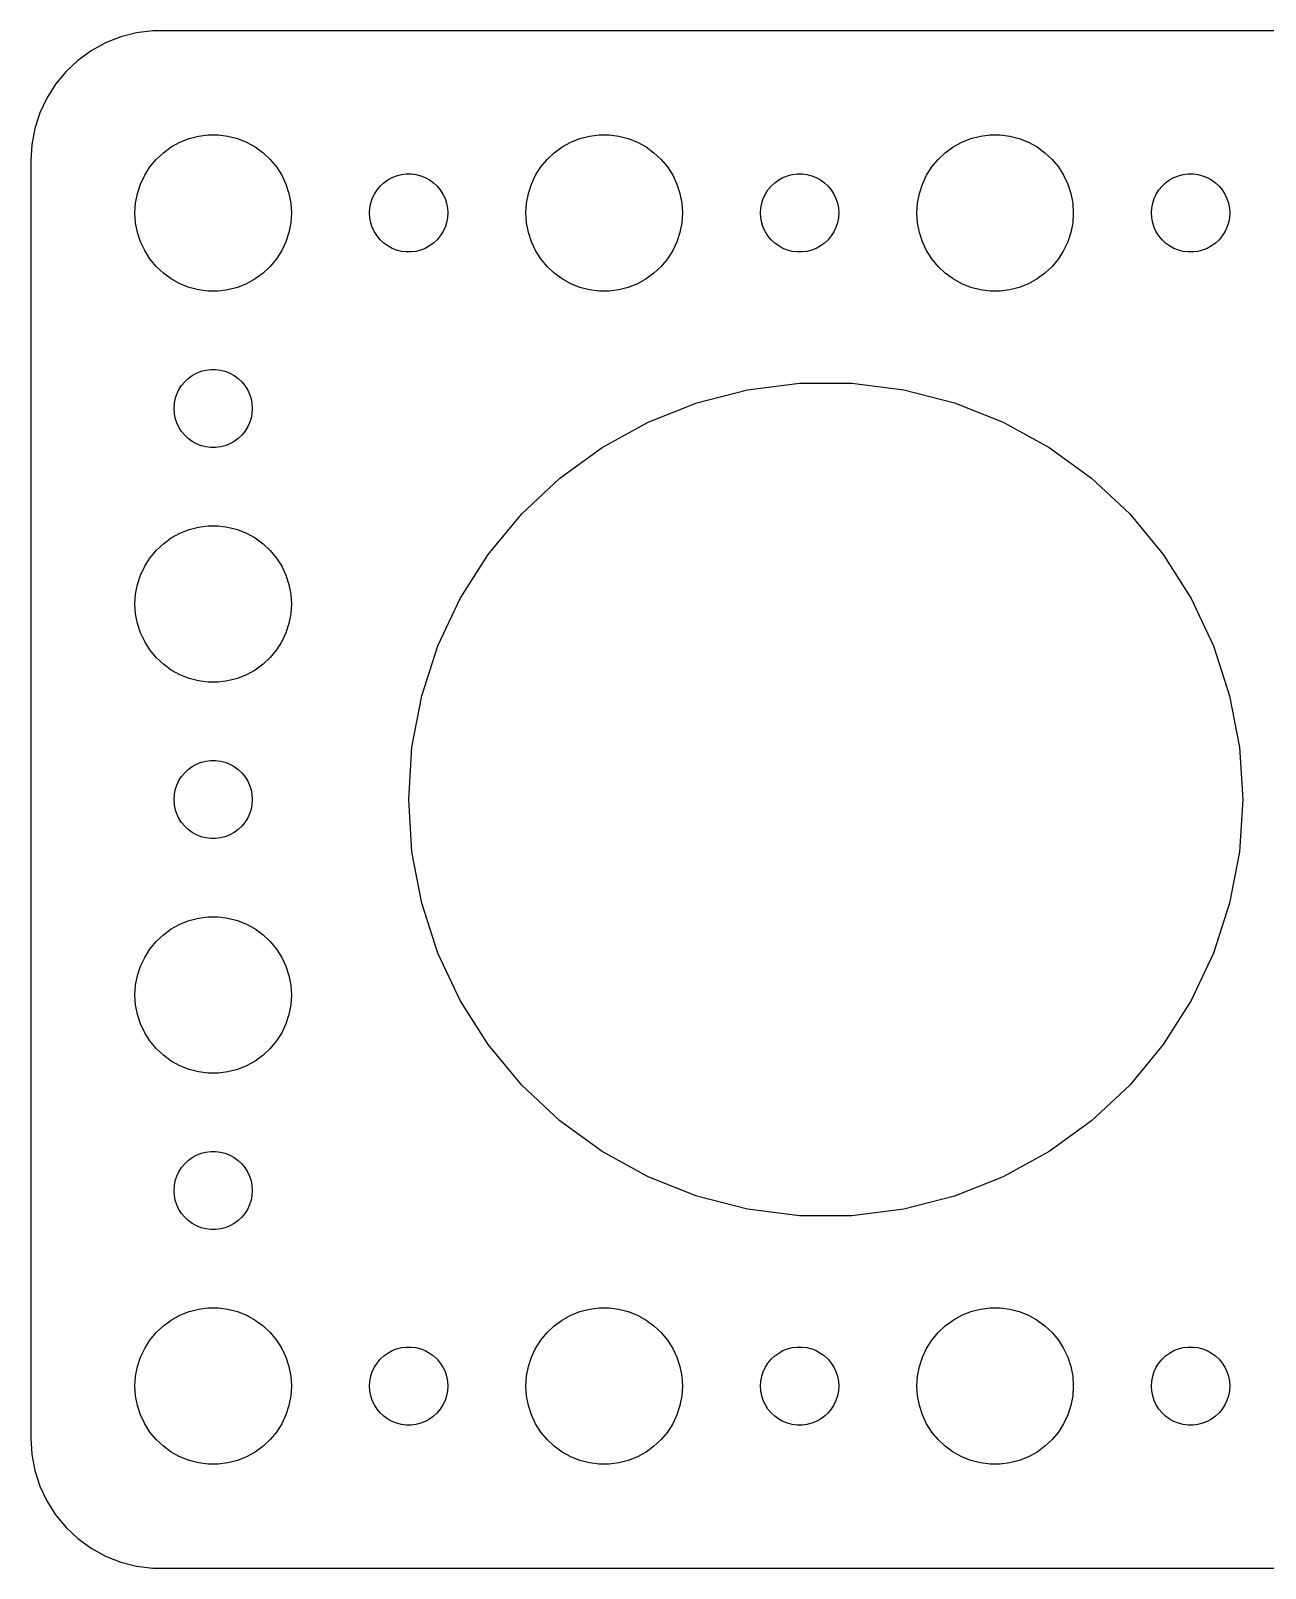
# Model space of a CAD drawing. Header units: metres. Extents: x -104 to 104, y -29 to 29.
# Drawn here: x -104.5 to -57.1, y -29.5 to 29.5 of the extents above; entities that cross this region are included whole.
import ezdxf

# ---------------------------------------------------------------- set-up
doc = ezdxf.new("R2010")
doc.units = ezdxf.units.M

msp = doc.modelspace()

# ---------------------------------------------------------------- linework, layer by layer
for p, q in [((-99.8139, 29.4901), (-100.437, 29.4114)), ((99.8139, 29.4901), (-99.8139, 29.4901)), ((-101.629, 29.0241), (-102.179, 28.7216)), ((-101.045, 29.2553), (-101.629, 29.0241)), ((-100.437, 29.4114), (-101.045, 29.2553)), ((-102.687, 28.3526), (-103.145, 27.9227)), ((-102.179, 28.7216), (-102.687, 28.3526)), ((-103.145, 27.9227), (-103.545, 27.4389)), ((-103.545, 27.4389), (-103.882, 26.9088)), ((-103.882, 26.9088), (-104.149, 26.3406)), ((-104.149, 26.3406), (-104.343, 25.7434)), ((-104.343, 25.7434), (-104.461, 25.1267)), ((-98.427, 25.3532), (-98.0621, 25.4469)), ((-98.0621, 25.4469), (-97.6884, 25.4941)), ((-97.6884, 25.4941), (-97.3116, 25.4941)), ((-97.3116, 25.4941), (-96.9379, 25.4469)), ((-96.9379, 25.4469), (-96.573, 25.3532)), ((-83.427, 25.3532), (-83.0621, 25.4469)), ((-83.0621, 25.4469), (-82.6884, 25.4941)), ((-82.6884, 25.4941), (-82.3116, 25.4941)), ((-82.3116, 25.4941), (-81.9379, 25.4469)), ((-81.9379, 25.4469), (-81.573, 25.3532)), ((-68.427, 25.3532), (-68.0621, 25.4469)), ((-68.0621, 25.4469), (-67.6884, 25.4941)), ((-67.6884, 25.4941), (-67.3116, 25.4941)), ((-67.3116, 25.4941), (-66.9379, 25.4469)), ((-66.9379, 25.4469), (-66.573, 25.3532)), ((-104.461, 25.1267), (-104.5, 24.5)), ((-99.6869, 24.5536), (-99.4123, 24.8115)), ((-99.4123, 24.8115), (-99.1075, 25.033)), ((-99.1075, 25.033), (-98.7773, 25.2145)), ((-98.7773, 25.2145), (-98.427, 25.3532)), ((-96.573, 25.3532), (-96.2227, 25.2145)), ((-96.2227, 25.2145), (-95.8925, 25.033)), ((-95.8925, 25.033), (-95.5877, 24.8115)), ((-95.5877, 24.8115), (-95.3131, 24.5536)), ((-84.6869, 24.5536), (-84.4123, 24.8115)), ((-84.4123, 24.8115), (-84.1075, 25.033)), ((-84.1075, 25.033), (-83.7773, 25.2145)), ((-83.7773, 25.2145), (-83.427, 25.3532)), ((-81.573, 25.3532), (-81.2227, 25.2145)), ((-81.2227, 25.2145), (-80.8925, 25.033)), ((-80.8925, 25.033), (-80.5877, 24.8115)), ((-80.5877, 24.8115), (-80.3131, 24.5536)), ((-69.6869, 24.5536), (-69.4123, 24.8115)), ((-69.4123, 24.8115), (-69.1075, 25.033)), ((-69.1075, 25.033), (-68.7773, 25.2145)), ((-68.7773, 25.2145), (-68.427, 25.3532)), ((-66.573, 25.3532), (-66.2227, 25.2145)), ((-66.2227, 25.2145), (-65.8925, 25.033)), ((-65.8925, 25.033), (-65.5877, 24.8115)), ((-65.5877, 24.8115), (-65.3131, 24.5536)), ((-104.5, 24.5), (-104.5, -24.5)), ((-100.129, 23.9453), (-99.927, 24.2634)), ((-99.927, 24.2634), (-99.6869, 24.5536)), ((-95.3131, 24.5536), (-95.073, 24.2634)), ((-95.073, 24.2634), (-94.8711, 23.9453)), ((-85.1289, 23.9453), (-84.927, 24.2634)), ((-84.927, 24.2634), (-84.6869, 24.5536)), ((-80.3131, 24.5536), (-80.073, 24.2634)), ((-80.073, 24.2634), (-79.8711, 23.9453)), ((-70.1289, 23.9453), (-69.927, 24.2634)), ((-69.927, 24.2634), (-69.6869, 24.5536)), ((-65.3131, 24.5536), (-65.073, 24.2634)), ((-65.073, 24.2634), (-64.8711, 23.9453)), ((-100.406, 23.2461), (-100.289, 23.6044)), ((-100.289, 23.6044), (-100.129, 23.9453)), ((-94.8711, 23.9453), (-94.7107, 23.6044)), ((-94.7107, 23.6044), (-94.5943, 23.2461)), ((-91.0934, 23.5268), (-90.9561, 23.6558)), ((-90.9561, 23.6558), (-90.8037, 23.7665)), ((-90.8037, 23.7665), (-90.6387, 23.8572)), ((-90.6387, 23.8572), (-90.4635, 23.9266)), ((-90.4635, 23.9266), (-90.2811, 23.9734)), ((-90.2811, 23.9734), (-90.0942, 23.997)), ((-90.0942, 23.997), (-89.9058, 23.997)), ((-89.9058, 23.997), (-89.7189, 23.9734)), ((-89.7189, 23.9734), (-89.5365, 23.9266)), ((-89.5365, 23.9266), (-89.3613, 23.8572)), ((-89.3613, 23.8572), (-89.1963, 23.7665)), ((-89.1963, 23.7665), (-89.0439, 23.6558)), ((-89.0439, 23.6558), (-88.9065, 23.5268)), ((-85.4057, 23.2461), (-85.2893, 23.6044)), ((-85.2893, 23.6044), (-85.1289, 23.9453)), ((-79.8711, 23.9453), (-79.7107, 23.6044)), ((-79.7107, 23.6044), (-79.5943, 23.2461)), ((-76.0934, 23.5268), (-75.9561, 23.6558)), ((-75.9561, 23.6558), (-75.8037, 23.7665)), ((-75.8037, 23.7665), (-75.6387, 23.8572)), ((-75.6387, 23.8572), (-75.4635, 23.9266)), ((-75.4635, 23.9266), (-75.2811, 23.9734)), ((-75.2811, 23.9734), (-75.0942, 23.997)), ((-75.0942, 23.997), (-74.9058, 23.997)), ((-74.9058, 23.997), (-74.7189, 23.9734)), ((-74.7189, 23.9734), (-74.5365, 23.9266)), ((-74.5365, 23.9266), (-74.3613, 23.8572)), ((-74.3613, 23.8572), (-74.1963, 23.7665)), ((-74.1963, 23.7665), (-74.0439, 23.6558)), ((-74.0439, 23.6558), (-73.9065, 23.5268)), ((-70.4057, 23.2461), (-70.2893, 23.6044)), ((-70.2893, 23.6044), (-70.1289, 23.9453)), ((-64.8711, 23.9453), (-64.7107, 23.6044)), ((-64.7107, 23.6044), (-64.5943, 23.2461)), ((-61.0934, 23.5268), (-60.9561, 23.6558)), ((-60.9561, 23.6558), (-60.8037, 23.7665)), ((-60.8037, 23.7665), (-60.6387, 23.8572)), ((-60.6387, 23.8572), (-60.4635, 23.9266)), ((-60.4635, 23.9266), (-60.2811, 23.9734)), ((-60.2811, 23.9734), (-60.0942, 23.997)), ((-60.0942, 23.997), (-59.9058, 23.997)), ((-59.9058, 23.997), (-59.7189, 23.9734)), ((-59.7189, 23.9734), (-59.5365, 23.9266)), ((-59.5365, 23.9266), (-59.3613, 23.8572)), ((-59.3613, 23.8572), (-59.1963, 23.7665)), ((-59.1963, 23.7665), (-59.0439, 23.6558)), ((-59.0439, 23.6558), (-58.9065, 23.5268)), ((-100.476, 22.876), (-100.406, 23.2461)), ((-94.5943, 23.2461), (-94.5237, 22.876)), ((-91.4529, 22.873), (-91.3947, 23.0522)), ((-91.3947, 23.0522), (-91.3145, 23.2226)), ((-91.3145, 23.2226), (-91.2135, 23.3817)), ((-91.2135, 23.3817), (-91.0934, 23.5268)), ((-88.9065, 23.5268), (-88.7865, 23.3817)), ((-88.7865, 23.3817), (-88.6855, 23.2226)), ((-88.6855, 23.2226), (-88.6053, 23.0522)), ((-88.6053, 23.0522), (-88.5471, 22.873)), ((-85.4763, 22.876), (-85.4057, 23.2461)), ((-79.5943, 23.2461), (-79.5237, 22.876)), ((-76.4529, 22.873), (-76.3947, 23.0522)), ((-76.3947, 23.0522), (-76.3145, 23.2226)), ((-76.3145, 23.2226), (-76.2135, 23.3817)), ((-76.2135, 23.3817), (-76.0934, 23.5268)), ((-73.9065, 23.5268), (-73.7865, 23.3817)), ((-73.7865, 23.3817), (-73.6855, 23.2226)), ((-73.6855, 23.2226), (-73.6053, 23.0522)), ((-73.6053, 23.0522), (-73.5471, 22.873)), ((-70.4763, 22.876), (-70.4057, 23.2461)), ((-64.5943, 23.2461), (-64.5237, 22.876)), ((-61.4529, 22.873), (-61.3947, 23.0522)), ((-61.3947, 23.0522), (-61.3145, 23.2226)), ((-61.3145, 23.2226), (-61.2135, 23.3817)), ((-61.2135, 23.3817), (-61.0934, 23.5268)), ((-58.9065, 23.5268), (-58.7865, 23.3817)), ((-58.7865, 23.3817), (-58.6855, 23.2226)), ((-58.6855, 23.2226), (-58.6053, 23.0522)), ((-58.6053, 23.0522), (-58.5471, 22.873)), ((-100.5, 22.5), (-100.476, 22.876)), ((-100.476, 22.124), (-100.5, 22.5)), ((-94.5237, 22.876), (-94.5, 22.5)), ((-94.5, 22.5), (-94.5237, 22.124)), ((-91.5, 22.5), (-91.4882, 22.688)), ((-91.4882, 22.312), (-91.5, 22.5)), ((-91.4882, 22.688), (-91.4529, 22.873)), ((-88.5471, 22.873), (-88.5118, 22.688)), ((-88.5118, 22.688), (-88.5, 22.5)), ((-88.5, 22.5), (-88.5118, 22.312)), ((-85.5, 22.5), (-85.4763, 22.876)), ((-85.4763, 22.124), (-85.5, 22.5)), ((-79.5237, 22.876), (-79.5, 22.5)), ((-79.5, 22.5), (-79.5237, 22.124)), ((-76.5, 22.5), (-76.4882, 22.688)), ((-76.4882, 22.312), (-76.5, 22.5)), ((-76.4882, 22.688), (-76.4529, 22.873)), ((-73.5471, 22.873), (-73.5118, 22.688)), ((-73.5118, 22.688), (-73.5, 22.5)), ((-73.5, 22.5), (-73.5118, 22.312)), ((-70.5, 22.5), (-70.4763, 22.876)), ((-70.4763, 22.124), (-70.5, 22.5)), ((-64.5237, 22.876), (-64.5, 22.5)), ((-64.5, 22.5), (-64.5237, 22.124)), ((-61.5, 22.5), (-61.4882, 22.688)), ((-61.4882, 22.312), (-61.5, 22.5)), ((-61.4882, 22.688), (-61.4529, 22.873)), ((-58.5471, 22.873), (-58.5118, 22.688)), ((-58.5118, 22.688), (-58.5, 22.5)), ((-58.5, 22.5), (-58.5118, 22.312)), ((-100.406, 21.7539), (-100.476, 22.124)), ((-94.5237, 22.124), (-94.5943, 21.7539)), ((-91.4529, 22.127), (-91.4882, 22.312)), ((-91.3947, 21.9478), (-91.4529, 22.127)), ((-91.3145, 21.7774), (-91.3947, 21.9478)), ((-88.6053, 21.9478), (-88.6855, 21.7774)), ((-88.5471, 22.127), (-88.6053, 21.9478)), ((-88.5118, 22.312), (-88.5471, 22.127)), ((-85.4057, 21.7539), (-85.4763, 22.124)), ((-79.5237, 22.124), (-79.5943, 21.7539)), ((-76.4529, 22.127), (-76.4882, 22.312)), ((-76.3947, 21.9478), (-76.4529, 22.127)), ((-76.3145, 21.7774), (-76.3947, 21.9478)), ((-73.6053, 21.9478), (-73.6855, 21.7774)), ((-73.5471, 22.127), (-73.6053, 21.9478)), ((-73.5118, 22.312), (-73.5471, 22.127)), ((-70.4057, 21.7539), (-70.4763, 22.124)), ((-64.5237, 22.124), (-64.5943, 21.7539)), ((-61.4529, 22.127), (-61.4882, 22.312)), ((-61.3947, 21.9478), (-61.4529, 22.127)), ((-61.3145, 21.7774), (-61.3947, 21.9478)), ((-58.6053, 21.9478), (-58.6855, 21.7774)), ((-58.5471, 22.127), (-58.6053, 21.9478)), ((-58.5118, 22.312), (-58.5471, 22.127)), ((-100.289, 21.3956), (-100.406, 21.7539)), ((-100.129, 21.0547), (-100.289, 21.3956)), ((-94.7107, 21.3956), (-94.8711, 21.0547)), ((-94.5943, 21.7539), (-94.7107, 21.3956)), ((-91.2135, 21.6183), (-91.3145, 21.7774)), ((-91.0934, 21.4732), (-91.2135, 21.6183)), ((-90.9561, 21.3442), (-91.0934, 21.4732)), ((-90.8037, 21.2335), (-90.9561, 21.3442)), ((-90.6387, 21.1427), (-90.8037, 21.2335)), ((-89.1963, 21.2335), (-89.3613, 21.1427)), ((-89.0439, 21.3442), (-89.1963, 21.2335)), ((-88.9065, 21.4732), (-89.0439, 21.3442)), ((-88.7865, 21.6183), (-88.9065, 21.4732)), ((-88.6855, 21.7774), (-88.7865, 21.6183)), ((-85.2893, 21.3956), (-85.4057, 21.7539)), ((-85.1289, 21.0547), (-85.2893, 21.3956)), ((-79.7107, 21.3956), (-79.8711, 21.0547)), ((-79.5943, 21.7539), (-79.7107, 21.3956)), ((-76.2135, 21.6183), (-76.3145, 21.7774)), ((-76.0934, 21.4732), (-76.2135, 21.6183)), ((-75.9561, 21.3442), (-76.0934, 21.4732)), ((-75.8037, 21.2335), (-75.9561, 21.3442)), ((-75.6387, 21.1427), (-75.8037, 21.2335)), ((-74.1963, 21.2335), (-74.3613, 21.1427)), ((-74.0439, 21.3442), (-74.1963, 21.2335)), ((-73.9065, 21.4732), (-74.0439, 21.3442)), ((-73.7865, 21.6183), (-73.9065, 21.4732)), ((-73.6855, 21.7774), (-73.7865, 21.6183)), ((-70.2893, 21.3956), (-70.4057, 21.7539)), ((-70.1289, 21.0547), (-70.2893, 21.3956)), ((-64.7107, 21.3956), (-64.8711, 21.0547)), ((-64.5943, 21.7539), (-64.7107, 21.3956)), ((-61.2135, 21.6183), (-61.3145, 21.7774)), ((-61.0934, 21.4732), (-61.2135, 21.6183)), ((-60.9561, 21.3442), (-61.0934, 21.4732)), ((-60.8037, 21.2335), (-60.9561, 21.3442)), ((-60.6387, 21.1427), (-60.8037, 21.2335)), ((-59.1963, 21.2335), (-59.3613, 21.1427)), ((-59.0439, 21.3442), (-59.1963, 21.2335)), ((-58.9065, 21.4732), (-59.0439, 21.3442)), ((-58.7865, 21.6183), (-58.9065, 21.4732)), ((-58.6855, 21.7774), (-58.7865, 21.6183)), ((-99.927, 20.7366), (-100.129, 21.0547)), ((-99.6869, 20.4464), (-99.927, 20.7366)), ((-95.073, 20.7366), (-95.3131, 20.4464)), ((-94.8711, 21.0547), (-95.073, 20.7366)), ((-90.4635, 21.0734), (-90.6387, 21.1427)), ((-90.2811, 21.0266), (-90.4635, 21.0734)), ((-90.0942, 21.003), (-90.2811, 21.0266)), ((-89.9058, 21.003), (-90.0942, 21.003)), ((-89.7189, 21.0266), (-89.9058, 21.003)), ((-89.5365, 21.0734), (-89.7189, 21.0266)), ((-89.3613, 21.1427), (-89.5365, 21.0734)), ((-84.927, 20.7366), (-85.1289, 21.0547)), ((-84.6869, 20.4464), (-84.927, 20.7366)), ((-80.073, 20.7366), (-80.3131, 20.4464)), ((-79.8711, 21.0547), (-80.073, 20.7366)), ((-75.4635, 21.0734), (-75.6387, 21.1427)), ((-75.2811, 21.0266), (-75.4635, 21.0734)), ((-75.0942, 21.003), (-75.2811, 21.0266)), ((-74.9058, 21.003), (-75.0942, 21.003)), ((-74.7189, 21.0266), (-74.9058, 21.003)), ((-74.5365, 21.0734), (-74.7189, 21.0266)), ((-74.3613, 21.1427), (-74.5365, 21.0734)), ((-69.927, 20.7366), (-70.1289, 21.0547)), ((-69.6869, 20.4464), (-69.927, 20.7366)), ((-65.073, 20.7366), (-65.3131, 20.4464)), ((-64.8711, 21.0547), (-65.073, 20.7366)), ((-60.4635, 21.0734), (-60.6387, 21.1427)), ((-60.2811, 21.0266), (-60.4635, 21.0734)), ((-60.0942, 21.003), (-60.2811, 21.0266)), ((-59.9058, 21.003), (-60.0942, 21.003)), ((-59.7189, 21.0266), (-59.9058, 21.003)), ((-59.5365, 21.0734), (-59.7189, 21.0266)), ((-59.3613, 21.1427), (-59.5365, 21.0734)), ((-99.4123, 20.1884), (-99.6869, 20.4464)), ((-99.1075, 19.967), (-99.4123, 20.1884)), ((-95.5877, 20.1884), (-95.8925, 19.967)), ((-95.3131, 20.4464), (-95.5877, 20.1884)), ((-84.4123, 20.1884), (-84.6869, 20.4464)), ((-84.1075, 19.967), (-84.4123, 20.1884)), ((-80.5877, 20.1884), (-80.8925, 19.967)), ((-80.3131, 20.4464), (-80.5877, 20.1884)), ((-69.4123, 20.1884), (-69.6869, 20.4464)), ((-69.1075, 19.967), (-69.4123, 20.1884)), ((-65.5877, 20.1884), (-65.8925, 19.967)), ((-65.3131, 20.4464), (-65.5877, 20.1884)), ((-98.7773, 19.7855), (-99.1075, 19.967)), ((-98.427, 19.6468), (-98.7773, 19.7855)), ((-98.0621, 19.5531), (-98.427, 19.6468)), ((-97.6884, 19.5059), (-98.0621, 19.5531)), ((-97.3116, 19.5059), (-97.6884, 19.5059)), ((-96.9379, 19.5531), (-97.3116, 19.5059)), ((-96.573, 19.6468), (-96.9379, 19.5531)), ((-96.2227, 19.7855), (-96.573, 19.6468)), ((-95.8925, 19.967), (-96.2227, 19.7855)), ((-83.7773, 19.7855), (-84.1075, 19.967)), ((-83.427, 19.6468), (-83.7773, 19.7855)), ((-83.0621, 19.5531), (-83.427, 19.6468)), ((-82.6884, 19.5059), (-83.0621, 19.5531)), ((-82.3116, 19.5059), (-82.6884, 19.5059)), ((-81.9379, 19.5531), (-82.3116, 19.5059)), ((-81.573, 19.6468), (-81.9379, 19.5531)), ((-81.2227, 19.7855), (-81.573, 19.6468)), ((-80.8925, 19.967), (-81.2227, 19.7855)), ((-68.7773, 19.7855), (-69.1075, 19.967)), ((-68.427, 19.6468), (-68.7773, 19.7855)), ((-68.0621, 19.5531), (-68.427, 19.6468)), ((-67.6884, 19.5059), (-68.0621, 19.5531)), ((-67.3116, 19.5059), (-67.6884, 19.5059)), ((-66.9379, 19.5531), (-67.3116, 19.5059)), ((-66.573, 19.6468), (-66.9379, 19.5531)), ((-66.2227, 19.7855), (-66.573, 19.6468)), ((-65.8925, 19.967), (-66.2227, 19.7855)), ((-98.7135, 15.8817), (-98.5934, 16.0268)), ((-98.5934, 16.0268), (-98.4561, 16.1558)), ((-98.4561, 16.1558), (-98.3037, 16.2665)), ((-98.3037, 16.2665), (-98.1387, 16.3572)), ((-98.1387, 16.3572), (-97.9635, 16.4266)), ((-97.9635, 16.4266), (-97.7811, 16.4734)), ((-97.7811, 16.4734), (-97.5942, 16.497)), ((-97.5942, 16.497), (-97.4058, 16.497)), ((-97.4058, 16.497), (-97.2189, 16.4734)), ((-97.2189, 16.4734), (-97.0365, 16.4266)), ((-97.0365, 16.4266), (-96.8613, 16.3572)), ((-96.8613, 16.3572), (-96.6963, 16.2665)), ((-96.6963, 16.2665), (-96.5439, 16.1558)), ((-96.5439, 16.1558), (-96.4065, 16.0268)), ((-96.4065, 16.0268), (-96.2865, 15.8817)), ((-76.9981, 15.7166), (-75.0046, 15.9684)), ((-75.0046, 15.9684), (-72.9953, 15.9684)), ((-72.9953, 15.9684), (-71.0019, 15.7166)), ((-98.9882, 15.188), (-98.9529, 15.373)), ((-98.9529, 15.373), (-98.8947, 15.5522)), ((-98.8947, 15.5522), (-98.8145, 15.7226)), ((-98.8145, 15.7226), (-98.7135, 15.8817)), ((-96.2865, 15.8817), (-96.1855, 15.7226)), ((-96.1855, 15.7226), (-96.1053, 15.5522)), ((-96.1053, 15.5522), (-96.0471, 15.373)), ((-96.0471, 15.373), (-96.0118, 15.188)), ((-78.9443, 15.2169), (-76.9981, 15.7166)), ((-71.0019, 15.7166), (-69.0557, 15.2169)), ((-99, 15), (-98.9882, 15.188)), ((-98.9882, 14.812), (-99, 15)), ((-98.9529, 14.627), (-98.9882, 14.812)), ((-96.0118, 14.812), (-96.0471, 14.627)), ((-96.0118, 15.188), (-96, 15)), ((-96, 15), (-96.0118, 14.812)), ((-80.8125, 14.4772), (-78.9443, 15.2169)), ((-69.0557, 15.2169), (-67.1875, 14.4772)), ((-98.8947, 14.4478), (-98.9529, 14.627)), ((-98.8145, 14.2774), (-98.8947, 14.4478)), ((-98.7135, 14.1183), (-98.8145, 14.2774)), ((-96.1855, 14.2774), (-96.2865, 14.1183)), ((-96.1053, 14.4478), (-96.1855, 14.2774)), ((-96.0471, 14.627), (-96.1053, 14.4478)), ((-82.5732, 13.5092), (-80.8125, 14.4772)), ((-67.1875, 14.4772), (-65.4268, 13.5092)), ((-98.5934, 13.9732), (-98.7135, 14.1183)), ((-98.4561, 13.8442), (-98.5934, 13.9732)), ((-98.3037, 13.7335), (-98.4561, 13.8442)), ((-98.1387, 13.6427), (-98.3037, 13.7335)), ((-97.9635, 13.5734), (-98.1387, 13.6427)), ((-97.7811, 13.5266), (-97.9635, 13.5734)), ((-97.0365, 13.5734), (-97.2189, 13.5266)), ((-96.8613, 13.6427), (-97.0365, 13.5734)), ((-96.6963, 13.7335), (-96.8613, 13.6427)), ((-96.5439, 13.8442), (-96.6963, 13.7335)), ((-96.4065, 13.9732), (-96.5439, 13.8442)), ((-96.2865, 14.1183), (-96.4065, 13.9732)), ((-97.5942, 13.5029), (-97.7811, 13.5266)), ((-97.4058, 13.5029), (-97.5942, 13.5029)), ((-97.2189, 13.5266), (-97.4058, 13.5029)), ((-84.1988, 12.3282), (-82.5732, 13.5092)), ((-65.4268, 13.5092), (-63.8012, 12.3282)), ((-85.6635, 10.9527), (-84.1988, 12.3282)), ((-63.8012, 12.3282), (-62.3365, 10.9527)), ((-86.9443, 9.40456), (-85.6635, 10.9527)), ((-62.3365, 10.9527), (-61.0557, 9.40456)), ((-99.4123, 9.81154), (-99.1075, 10.033)), ((-99.1075, 10.033), (-98.7773, 10.2145)), ((-98.7773, 10.2145), (-98.427, 10.3532)), ((-98.427, 10.3532), (-98.0621, 10.4469)), ((-98.0621, 10.4469), (-97.6884, 10.4941)), ((-97.6884, 10.4941), (-97.3116, 10.4941)), ((-97.3116, 10.4941), (-96.9379, 10.4469)), ((-96.9379, 10.4469), (-96.573, 10.3532)), ((-96.573, 10.3532), (-96.2227, 10.2145)), ((-96.2227, 10.2145), (-95.8925, 10.033)), ((-95.8925, 10.033), (-95.5877, 9.81154)), ((-99.927, 9.26335), (-99.6869, 9.55363)), ((-99.6869, 9.55363), (-99.4123, 9.81154)), ((-95.5877, 9.81154), (-95.3131, 9.55363)), ((-95.3131, 9.55363), (-95.073, 9.26335)), ((-100.289, 8.60437), (-100.129, 8.94525)), ((-100.129, 8.94525), (-99.927, 9.26335)), ((-95.073, 9.26335), (-94.8711, 8.94525)), ((-94.8711, 8.94525), (-94.7107, 8.60437)), ((-88.0209, 7.70805), (-86.9443, 9.40456)), ((-61.0557, 9.40456), (-59.9791, 7.70805)), ((-100.406, 8.24606), (-100.289, 8.60437)), ((-94.7107, 8.60437), (-94.5943, 8.24606)), ((-100.5, 7.5), (-100.476, 7.87599)), ((-100.476, 7.87599), (-100.406, 8.24606)), ((-94.5943, 8.24606), (-94.5237, 7.87599)), ((-94.5237, 7.87599), (-94.5, 7.5)), ((-88.8764, 5.88998), (-88.0209, 7.70805)), ((-59.9791, 7.70805), (-59.1236, 5.88998)), ((-100.476, 7.12399), (-100.5, 7.5)), ((-100.406, 6.75392), (-100.476, 7.12399)), ((-94.5237, 7.12399), (-94.5943, 6.75392)), ((-94.5, 7.5), (-94.5237, 7.12399)), ((-100.289, 6.39561), (-100.406, 6.75392)), ((-94.5943, 6.75392), (-94.7107, 6.39561)), ((-100.129, 6.05473), (-100.289, 6.39561)), ((-99.927, 5.73663), (-100.129, 6.05473)), ((-94.8711, 6.05473), (-95.073, 5.73663)), ((-94.7107, 6.39561), (-94.8711, 6.05473)), ((-99.6869, 5.44635), (-99.927, 5.73663)), ((-99.4123, 5.18845), (-99.6869, 5.44635)), ((-95.3131, 5.44635), (-95.5877, 5.18845)), ((-95.073, 5.73663), (-95.3131, 5.44635)), ((-89.4973, 3.97903), (-88.8764, 5.88998)), ((-59.1236, 5.88998), (-58.5027, 3.97903)), ((-99.1075, 4.96701), (-99.4123, 5.18845)), ((-98.7773, 4.78551), (-99.1075, 4.96701)), ((-98.427, 4.64682), (-98.7773, 4.78551)), ((-96.2227, 4.78551), (-96.573, 4.64682)), ((-95.8925, 4.96701), (-96.2227, 4.78551)), ((-95.5877, 5.18845), (-95.8925, 4.96701)), ((-98.0621, 4.55313), (-98.427, 4.64682)), ((-97.6884, 4.50591), (-98.0621, 4.55313)), ((-97.3116, 4.50591), (-97.6884, 4.50591)), ((-96.9379, 4.55313), (-97.3116, 4.50591)), ((-96.573, 4.64682), (-96.9379, 4.55313)), ((-89.8738, 2.00533), (-89.4973, 3.97903)), ((-58.5027, 3.97903), (-58.1262, 2.00533)), ((-90, 0), (-89.8738, 2.00533)), ((-58.1262, 2.00533), (-58, 0)), ((-98.4561, 1.15576), (-98.3037, 1.26648)), ((-98.3037, 1.26648), (-98.1387, 1.35724)), ((-98.1387, 1.35724), (-97.9635, 1.42657)), ((-97.9635, 1.42657), (-97.7811, 1.47342)), ((-97.7811, 1.47342), (-97.5942, 1.49704)), ((-97.5942, 1.49704), (-97.4058, 1.49704)), ((-97.4058, 1.49704), (-97.2189, 1.47342)), ((-97.2189, 1.47342), (-97.0365, 1.42657)), ((-97.0365, 1.42657), (-96.8613, 1.35724)), ((-96.8613, 1.35724), (-96.6963, 1.26648)), ((-96.6963, 1.26648), (-96.5439, 1.15576)), ((-98.8947, 0.55219), (-98.8145, 0.72263)), ((-98.8145, 0.72263), (-98.7135, 0.88167)), ((-98.7135, 0.88167), (-98.5934, 1.02681)), ((-98.5934, 1.02681), (-98.4561, 1.15576)), ((-96.5439, 1.15576), (-96.4065, 1.02681)), ((-96.4065, 1.02681), (-96.2865, 0.88167)), ((-96.2865, 0.88167), (-96.1855, 0.72263)), ((-96.1855, 0.72263), (-96.1053, 0.55219)), ((-99, 0), (-98.9882, 0.18799)), ((-98.9882, -0.18799), (-99, 0)), ((-98.9882, 0.18799), (-98.9529, 0.37303)), ((-98.9529, 0.37303), (-98.8947, 0.55219)), ((-96.1053, 0.55219), (-96.0471, 0.37303)), ((-96.0471, 0.37303), (-96.0118, 0.18799)), ((-96.0118, 0.18799), (-96, 0)), ((-96, 0), (-96.0118, -0.18799)), ((-89.8738, -2.00533), (-90, 0)), ((-58, 0), (-58.1262, -2.00533)), ((-98.9529, -0.37303), (-98.9882, -0.18799)), ((-98.8947, -0.55219), (-98.9529, -0.37303)), ((-98.8145, -0.72263), (-98.8947, -0.55219)), ((-96.1053, -0.55219), (-96.1855, -0.72263)), ((-96.0471, -0.37303), (-96.1053, -0.55219)), ((-96.0118, -0.18799), (-96.0471, -0.37303)), ((-98.7135, -0.88167), (-98.8145, -0.72263)), ((-98.5934, -1.02681), (-98.7135, -0.88167)), ((-98.4561, -1.15576), (-98.5934, -1.02681)), ((-98.3037, -1.26648), (-98.4561, -1.15576)), ((-96.5439, -1.15576), (-96.6963, -1.26648)), ((-96.4065, -1.02681), (-96.5439, -1.15576)), ((-96.2865, -0.88167), (-96.4065, -1.02681)), ((-96.1855, -0.72263), (-96.2865, -0.88167)), ((-98.1387, -1.35724), (-98.3037, -1.26648)), ((-97.9635, -1.42657), (-98.1387, -1.35724)), ((-97.7811, -1.47342), (-97.9635, -1.42657)), ((-97.5942, -1.49704), (-97.7811, -1.47342)), ((-97.4058, -1.49704), (-97.5942, -1.49704)), ((-97.2189, -1.47342), (-97.4058, -1.49704)), ((-97.0365, -1.42657), (-97.2189, -1.47342)), ((-96.8613, -1.35724), (-97.0365, -1.42657)), ((-96.6963, -1.26648), (-96.8613, -1.35724)), ((-89.4973, -3.97903), (-89.8738, -2.00533)), ((-58.1262, -2.00533), (-58.5027, -3.97903)), ((-88.8764, -5.88998), (-89.4973, -3.97903)), ((-58.5027, -3.97903), (-59.1236, -5.88998)), ((-98.7773, -4.78551), (-98.427, -4.64682)), ((-98.427, -4.64682), (-98.0621, -4.55313)), ((-98.0621, -4.55313), (-97.6884, -4.50591)), ((-97.6884, -4.50591), (-97.3116, -4.50591)), ((-97.3116, -4.50591), (-96.9379, -4.55313)), ((-96.9379, -4.55313), (-96.573, -4.64682)), ((-96.573, -4.64682), (-96.2227, -4.78551)), ((-99.6869, -5.44635), (-99.4123, -5.18845)), ((-99.4123, -5.18845), (-99.1075, -4.96701)), ((-99.1075, -4.96701), (-98.7773, -4.78551)), ((-96.2227, -4.78551), (-95.8925, -4.96701)), ((-95.8925, -4.96701), (-95.5877, -5.18845)), ((-95.5877, -5.18845), (-95.3131, -5.44635)), ((-100.129, -6.05473), (-99.927, -5.73663)), ((-99.927, -5.73663), (-99.6869, -5.44635)), ((-95.3131, -5.44635), (-95.073, -5.73663)), ((-95.073, -5.73663), (-94.8711, -6.05473)), ((-88.0209, -7.70805), (-88.8764, -5.88998)), ((-59.1236, -5.88998), (-59.9791, -7.70805)), ((-100.406, -6.75392), (-100.289, -6.39561)), ((-100.289, -6.39561), (-100.129, -6.05473)), ((-94.8711, -6.05473), (-94.7107, -6.39561)), ((-94.7107, -6.39561), (-94.5943, -6.75392)), ((-100.476, -7.12399), (-100.406, -6.75392)), ((-94.5943, -6.75392), (-94.5237, -7.12399)), ((-100.5, -7.5), (-100.476, -7.12399)), ((-100.476, -7.87599), (-100.5, -7.5)), ((-94.5237, -7.12399), (-94.5, -7.5)), ((-94.5, -7.5), (-94.5237, -7.87599)), ((-100.406, -8.24606), (-100.476, -7.87599)), ((-100.289, -8.60437), (-100.406, -8.24606)), ((-94.5943, -8.24606), (-94.7107, -8.60437)), ((-94.5237, -7.87599), (-94.5943, -8.24606)), ((-86.9443, -9.40456), (-88.0209, -7.70805)), ((-59.9791, -7.70805), (-61.0557, -9.40456)), ((-100.129, -8.94525), (-100.289, -8.60437)), ((-94.7107, -8.60437), (-94.8711, -8.94525)), ((-99.927, -9.26335), (-100.129, -8.94525)), ((-99.6869, -9.55363), (-99.927, -9.26335)), ((-95.073, -9.26335), (-95.3131, -9.55363)), ((-94.8711, -8.94525), (-95.073, -9.26335)), ((-85.6635, -10.9527), (-86.9443, -9.40456)), ((-61.0557, -9.40456), (-62.3365, -10.9527)), ((-99.4123, -9.81154), (-99.6869, -9.55363)), ((-99.1075, -10.033), (-99.4123, -9.81154)), ((-95.5877, -9.81154), (-95.8925, -10.033)), ((-95.3131, -9.55363), (-95.5877, -9.81154)), ((-98.7773, -10.2145), (-99.1075, -10.033)), ((-98.427, -10.3532), (-98.7773, -10.2145)), ((-98.0621, -10.4469), (-98.427, -10.3532)), ((-97.6884, -10.4941), (-98.0621, -10.4469)), ((-97.3116, -10.4941), (-97.6884, -10.4941)), ((-96.9379, -10.4469), (-97.3116, -10.4941)), ((-96.573, -10.3532), (-96.9379, -10.4469)), ((-96.2227, -10.2145), (-96.573, -10.3532)), ((-95.8925, -10.033), (-96.2227, -10.2145)), ((-84.1988, -12.3282), (-85.6635, -10.9527)), ((-62.3365, -10.9527), (-63.8012, -12.3282)), ((-82.5732, -13.5092), (-84.1988, -12.3282)), ((-63.8012, -12.3282), (-65.4268, -13.5092)), ((-97.9635, -13.5734), (-97.7811, -13.5266)), ((-97.7811, -13.5266), (-97.5942, -13.5029)), ((-97.5942, -13.5029), (-97.4058, -13.5029)), ((-97.4058, -13.5029), (-97.2189, -13.5266)), ((-97.2189, -13.5266), (-97.0365, -13.5734)), ((-80.8125, -14.4772), (-82.5732, -13.5092)), ((-65.4268, -13.5092), (-67.1875, -14.4772)), ((-98.8145, -14.2774), (-98.7135, -14.1183)), ((-98.7135, -14.1183), (-98.5934, -13.9732)), ((-98.5934, -13.9732), (-98.4561, -13.8442)), ((-98.4561, -13.8442), (-98.3037, -13.7335)), ((-98.3037, -13.7335), (-98.1387, -13.6427)), ((-98.1387, -13.6427), (-97.9635, -13.5734)), ((-97.0365, -13.5734), (-96.8613, -13.6427)), ((-96.8613, -13.6427), (-96.6963, -13.7335)), ((-96.6963, -13.7335), (-96.5439, -13.8442)), ((-96.5439, -13.8442), (-96.4065, -13.9732)), ((-96.4065, -13.9732), (-96.2865, -14.1183)), ((-96.2865, -14.1183), (-96.1855, -14.2774)), ((-98.9882, -14.812), (-98.9529, -14.627)), ((-98.9529, -14.627), (-98.8947, -14.4478)), ((-98.8947, -14.4478), (-98.8145, -14.2774)), ((-96.1855, -14.2774), (-96.1053, -14.4478)), ((-96.1053, -14.4478), (-96.0471, -14.627)), ((-96.0471, -14.627), (-96.0118, -14.812)), ((-78.9443, -15.2169), (-80.8125, -14.4772)), ((-67.1875, -14.4772), (-69.0557, -15.2169)), ((-99, -15), (-98.9882, -14.812)), ((-98.9882, -15.188), (-99, -15)), ((-98.9529, -15.373), (-98.9882, -15.188)), ((-96.0118, -15.188), (-96.0471, -15.373)), ((-96.0118, -14.812), (-96, -15)), ((-96, -15), (-96.0118, -15.188)), ((-76.9981, -15.7166), (-78.9443, -15.2169)), ((-69.0557, -15.2169), (-71.0019, -15.7166)), ((-98.8947, -15.5522), (-98.9529, -15.373)), ((-98.8145, -15.7226), (-98.8947, -15.5522)), ((-98.7135, -15.8817), (-98.8145, -15.7226)), ((-98.5934, -16.0268), (-98.7135, -15.8817)), ((-96.2865, -15.8817), (-96.4065, -16.0268)), ((-96.1855, -15.7226), (-96.2865, -15.8817)), ((-96.1053, -15.5522), (-96.1855, -15.7226)), ((-96.0471, -15.373), (-96.1053, -15.5522)), ((-75.0046, -15.9684), (-76.9981, -15.7166)), ((-71.0019, -15.7166), (-72.9953, -15.9684)), ((-98.4561, -16.1558), (-98.5934, -16.0268)), ((-98.3037, -16.2665), (-98.4561, -16.1558)), ((-98.1387, -16.3572), (-98.3037, -16.2665)), ((-97.9635, -16.4266), (-98.1387, -16.3572)), ((-97.7811, -16.4734), (-97.9635, -16.4266)), ((-97.5942, -16.497), (-97.7811, -16.4734)), ((-97.4058, -16.497), (-97.5942, -16.497)), ((-97.2189, -16.4734), (-97.4058, -16.497)), ((-97.0365, -16.4266), (-97.2189, -16.4734)), ((-96.8613, -16.3572), (-97.0365, -16.4266)), ((-96.6963, -16.2665), (-96.8613, -16.3572)), ((-96.5439, -16.1558), (-96.6963, -16.2665)), ((-96.4065, -16.0268), (-96.5439, -16.1558)), ((-72.9953, -15.9684), (-75.0046, -15.9684)), ((-99.4123, -20.1884), (-99.1075, -19.967)), ((-99.1075, -19.967), (-98.7773, -19.7855)), ((-98.7773, -19.7855), (-98.427, -19.6468)), ((-98.427, -19.6468), (-98.0621, -19.5531)), ((-98.0621, -19.5531), (-97.6884, -19.5059)), ((-97.6884, -19.5059), (-97.3116, -19.5059)), ((-97.3116, -19.5059), (-96.9379, -19.5531)), ((-96.9379, -19.5531), (-96.573, -19.6468)), ((-96.573, -19.6468), (-96.2227, -19.7855)), ((-96.2227, -19.7855), (-95.8925, -19.967)), ((-95.8925, -19.967), (-95.5877, -20.1884)), ((-84.4123, -20.1884), (-84.1075, -19.967)), ((-84.1075, -19.967), (-83.7773, -19.7855)), ((-83.7773, -19.7855), (-83.427, -19.6468)), ((-83.427, -19.6468), (-83.0621, -19.5531)), ((-83.0621, -19.5531), (-82.6884, -19.5059)), ((-82.6884, -19.5059), (-82.3116, -19.5059)), ((-82.3116, -19.5059), (-81.9379, -19.5531)), ((-81.9379, -19.5531), (-81.573, -19.6468)), ((-81.573, -19.6468), (-81.2227, -19.7855)), ((-81.2227, -19.7855), (-80.8925, -19.967)), ((-80.8925, -19.967), (-80.5877, -20.1884)), ((-69.4123, -20.1884), (-69.1075, -19.967)), ((-69.1075, -19.967), (-68.7773, -19.7855)), ((-68.7773, -19.7855), (-68.427, -19.6468)), ((-68.427, -19.6468), (-68.0621, -19.5531)), ((-68.0621, -19.5531), (-67.6884, -19.5059)), ((-67.6884, -19.5059), (-67.3116, -19.5059)), ((-67.3116, -19.5059), (-66.9379, -19.5531)), ((-66.9379, -19.5531), (-66.573, -19.6468)), ((-66.573, -19.6468), (-66.2227, -19.7855)), ((-66.2227, -19.7855), (-65.8925, -19.967)), ((-65.8925, -19.967), (-65.5877, -20.1884)), ((-99.927, -20.7366), (-99.6869, -20.4464)), ((-99.6869, -20.4464), (-99.4123, -20.1884)), ((-95.5877, -20.1884), (-95.3131, -20.4464)), ((-95.3131, -20.4464), (-95.073, -20.7366)), ((-84.927, -20.7366), (-84.6869, -20.4464)), ((-84.6869, -20.4464), (-84.4123, -20.1884)), ((-80.5877, -20.1884), (-80.3131, -20.4464)), ((-80.3131, -20.4464), (-80.073, -20.7366)), ((-69.927, -20.7366), (-69.6869, -20.4464)), ((-69.6869, -20.4464), (-69.4123, -20.1884)), ((-65.5877, -20.1884), (-65.3131, -20.4464)), ((-65.3131, -20.4464), (-65.073, -20.7366)), ((-100.289, -21.3956), (-100.129, -21.0547)), ((-100.129, -21.0547), (-99.927, -20.7366)), ((-95.073, -20.7366), (-94.8711, -21.0547)), ((-94.8711, -21.0547), (-94.7107, -21.3956)), ((-90.8037, -21.2335), (-90.6387, -21.1427)), ((-90.6387, -21.1427), (-90.4635, -21.0734)), ((-90.4635, -21.0734), (-90.2811, -21.0266)), ((-90.2811, -21.0266), (-90.0942, -21.003)), ((-90.0942, -21.003), (-89.9058, -21.003)), ((-89.9058, -21.003), (-89.7189, -21.0266)), ((-89.7189, -21.0266), (-89.5365, -21.0734)), ((-89.5365, -21.0734), (-89.3613, -21.1427)), ((-89.3613, -21.1427), (-89.1963, -21.2335)), ((-85.2893, -21.3956), (-85.1289, -21.0547)), ((-85.1289, -21.0547), (-84.927, -20.7366)), ((-80.073, -20.7366), (-79.8711, -21.0547)), ((-79.8711, -21.0547), (-79.7107, -21.3956)), ((-75.8037, -21.2335), (-75.6387, -21.1427)), ((-75.6387, -21.1427), (-75.4635, -21.0734)), ((-75.4635, -21.0734), (-75.2811, -21.0266)), ((-75.2811, -21.0266), (-75.0942, -21.003)), ((-75.0942, -21.003), (-74.9058, -21.003)), ((-74.9058, -21.003), (-74.7189, -21.0266)), ((-74.7189, -21.0266), (-74.5365, -21.0734)), ((-74.5365, -21.0734), (-74.3613, -21.1427)), ((-74.3613, -21.1427), (-74.1963, -21.2335)), ((-70.2893, -21.3956), (-70.1289, -21.0547)), ((-70.1289, -21.0547), (-69.927, -20.7366)), ((-65.073, -20.7366), (-64.8711, -21.0547)), ((-64.8711, -21.0547), (-64.7107, -21.3956)), ((-60.8037, -21.2335), (-60.6387, -21.1427)), ((-60.6387, -21.1427), (-60.4635, -21.0734)), ((-60.4635, -21.0734), (-60.2811, -21.0266)), ((-60.2811, -21.0266), (-60.0942, -21.003)), ((-60.0942, -21.003), (-59.9058, -21.003)), ((-59.9058, -21.003), (-59.7189, -21.0266)), ((-59.7189, -21.0266), (-59.5365, -21.0734)), ((-59.5365, -21.0734), (-59.3613, -21.1427)), ((-59.3613, -21.1427), (-59.1963, -21.2335)), ((-100.476, -22.124), (-100.406, -21.7539)), ((-100.406, -21.7539), (-100.289, -21.3956)), ((-94.7107, -21.3956), (-94.5943, -21.7539)), ((-94.5943, -21.7539), (-94.5237, -22.124)), ((-91.3947, -21.9478), (-91.3145, -21.7774)), ((-91.3145, -21.7774), (-91.2135, -21.6183)), ((-91.2135, -21.6183), (-91.0934, -21.4732)), ((-91.0934, -21.4732), (-90.9561, -21.3442)), ((-90.9561, -21.3442), (-90.8037, -21.2335)), ((-89.1963, -21.2335), (-89.0439, -21.3442)), ((-89.0439, -21.3442), (-88.9065, -21.4732)), ((-88.9065, -21.4732), (-88.7865, -21.6183)), ((-88.7865, -21.6183), (-88.6855, -21.7774)), ((-88.6855, -21.7774), (-88.6053, -21.9478)), ((-85.4763, -22.124), (-85.4057, -21.7539)), ((-85.4057, -21.7539), (-85.2893, -21.3956)), ((-79.7107, -21.3956), (-79.5943, -21.7539)), ((-79.5943, -21.7539), (-79.5237, -22.124)), ((-76.3947, -21.9478), (-76.3145, -21.7774)), ((-76.3145, -21.7774), (-76.2135, -21.6183)), ((-76.2135, -21.6183), (-76.0934, -21.4732)), ((-76.0934, -21.4732), (-75.9561, -21.3442)), ((-75.9561, -21.3442), (-75.8037, -21.2335)), ((-74.1963, -21.2335), (-74.0439, -21.3442)), ((-74.0439, -21.3442), (-73.9065, -21.4732)), ((-73.9065, -21.4732), (-73.7865, -21.6183)), ((-73.7865, -21.6183), (-73.6855, -21.7774)), ((-73.6855, -21.7774), (-73.6053, -21.9478)), ((-70.4763, -22.124), (-70.4057, -21.7539)), ((-70.4057, -21.7539), (-70.2893, -21.3956)), ((-64.7107, -21.3956), (-64.5943, -21.7539)), ((-64.5943, -21.7539), (-64.5237, -22.124)), ((-61.3947, -21.9478), (-61.3145, -21.7774)), ((-61.3145, -21.7774), (-61.2135, -21.6183)), ((-61.2135, -21.6183), (-61.0934, -21.4732)), ((-61.0934, -21.4732), (-60.9561, -21.3442)), ((-60.9561, -21.3442), (-60.8037, -21.2335)), ((-59.1963, -21.2335), (-59.0439, -21.3442)), ((-59.0439, -21.3442), (-58.9065, -21.4732)), ((-58.9065, -21.4732), (-58.7865, -21.6183)), ((-58.7865, -21.6183), (-58.6855, -21.7774)), ((-58.6855, -21.7774), (-58.6053, -21.9478)), ((-100.5, -22.5), (-100.476, -22.124)), ((-94.5237, -22.124), (-94.5, -22.5)), ((-91.5, -22.5), (-91.4882, -22.312)), ((-91.4882, -22.312), (-91.4529, -22.127)), ((-91.4529, -22.127), (-91.3947, -21.9478)), ((-88.6053, -21.9478), (-88.5471, -22.127)), ((-88.5471, -22.127), (-88.5118, -22.312)), ((-88.5118, -22.312), (-88.5, -22.5)), ((-85.5, -22.5), (-85.4763, -22.124)), ((-79.5237, -22.124), (-79.5, -22.5)), ((-76.5, -22.5), (-76.4882, -22.312)), ((-76.4882, -22.312), (-76.4529, -22.127)), ((-76.4529, -22.127), (-76.3947, -21.9478)), ((-73.6053, -21.9478), (-73.5471, -22.127)), ((-73.5471, -22.127), (-73.5118, -22.312)), ((-73.5118, -22.312), (-73.5, -22.5)), ((-70.5, -22.5), (-70.4763, -22.124)), ((-64.5237, -22.124), (-64.5, -22.5)), ((-61.5, -22.5), (-61.4882, -22.312)), ((-61.4882, -22.312), (-61.4529, -22.127)), ((-61.4529, -22.127), (-61.3947, -21.9478)), ((-58.6053, -21.9478), (-58.5471, -22.127)), ((-58.5471, -22.127), (-58.5118, -22.312)), ((-58.5118, -22.312), (-58.5, -22.5)), ((-100.476, -22.876), (-100.5, -22.5)), ((-100.406, -23.2461), (-100.476, -22.876)), ((-94.5237, -22.876), (-94.5943, -23.2461)), ((-94.5, -22.5), (-94.5237, -22.876)), ((-91.4882, -22.688), (-91.5, -22.5)), ((-91.4529, -22.873), (-91.4882, -22.688)), ((-91.3947, -23.0522), (-91.4529, -22.873)), ((-88.5471, -22.873), (-88.6053, -23.0522)), ((-88.5118, -22.688), (-88.5471, -22.873)), ((-88.5, -22.5), (-88.5118, -22.688)), ((-85.4763, -22.876), (-85.5, -22.5)), ((-85.4057, -23.2461), (-85.4763, -22.876)), ((-79.5237, -22.876), (-79.5943, -23.2461)), ((-79.5, -22.5), (-79.5237, -22.876)), ((-76.4882, -22.688), (-76.5, -22.5)), ((-76.4529, -22.873), (-76.4882, -22.688)), ((-76.3947, -23.0522), (-76.4529, -22.873)), ((-73.5471, -22.873), (-73.6053, -23.0522)), ((-73.5118, -22.688), (-73.5471, -22.873)), ((-73.5, -22.5), (-73.5118, -22.688)), ((-70.4763, -22.876), (-70.5, -22.5)), ((-70.4057, -23.2461), (-70.4763, -22.876)), ((-64.5237, -22.876), (-64.5943, -23.2461)), ((-64.5, -22.5), (-64.5237, -22.876)), ((-61.4882, -22.688), (-61.5, -22.5)), ((-61.4529, -22.873), (-61.4882, -22.688)), ((-61.3947, -23.0522), (-61.4529, -22.873)), ((-58.5471, -22.873), (-58.6053, -23.0522)), ((-58.5118, -22.688), (-58.5471, -22.873)), ((-58.5, -22.5), (-58.5118, -22.688)), ((-100.289, -23.6044), (-100.406, -23.2461)), ((-94.5943, -23.2461), (-94.7107, -23.6044)), ((-91.3145, -23.2226), (-91.3947, -23.0522)), ((-91.2135, -23.3817), (-91.3145, -23.2226)), ((-91.0934, -23.5268), (-91.2135, -23.3817)), ((-90.9561, -23.6558), (-91.0934, -23.5268)), ((-88.9065, -23.5268), (-89.0439, -23.6558)), ((-88.7865, -23.3817), (-88.9065, -23.5268)), ((-88.6855, -23.2226), (-88.7865, -23.3817)), ((-88.6053, -23.0522), (-88.6855, -23.2226)), ((-85.2893, -23.6044), (-85.4057, -23.2461)), ((-79.5943, -23.2461), (-79.7107, -23.6044)), ((-76.3145, -23.2226), (-76.3947, -23.0522)), ((-76.2135, -23.3817), (-76.3145, -23.2226)), ((-76.0934, -23.5268), (-76.2135, -23.3817)), ((-75.9561, -23.6558), (-76.0934, -23.5268)), ((-73.9065, -23.5268), (-74.0439, -23.6558)), ((-73.7865, -23.3817), (-73.9065, -23.5268)), ((-73.6855, -23.2226), (-73.7865, -23.3817)), ((-73.6053, -23.0522), (-73.6855, -23.2226)), ((-70.2893, -23.6044), (-70.4057, -23.2461)), ((-64.5943, -23.2461), (-64.7107, -23.6044)), ((-61.3145, -23.2226), (-61.3947, -23.0522)), ((-61.2135, -23.3817), (-61.3145, -23.2226)), ((-61.0934, -23.5268), (-61.2135, -23.3817)), ((-60.9561, -23.6558), (-61.0934, -23.5268)), ((-58.9065, -23.5268), (-59.0439, -23.6558)), ((-58.7865, -23.3817), (-58.9065, -23.5268)), ((-58.6855, -23.2226), (-58.7865, -23.3817)), ((-58.6053, -23.0522), (-58.6855, -23.2226)), ((-100.129, -23.9453), (-100.289, -23.6044)), ((-99.927, -24.2634), (-100.129, -23.9453)), ((-94.8711, -23.9453), (-95.073, -24.2634)), ((-94.7107, -23.6044), (-94.8711, -23.9453)), ((-90.8037, -23.7665), (-90.9561, -23.6558)), ((-90.6387, -23.8572), (-90.8037, -23.7665)), ((-90.4635, -23.9266), (-90.6387, -23.8572)), ((-90.2811, -23.9734), (-90.4635, -23.9266)), ((-90.0942, -23.997), (-90.2811, -23.9734)), ((-89.9058, -23.997), (-90.0942, -23.997)), ((-89.7189, -23.9734), (-89.9058, -23.997)), ((-89.5365, -23.9266), (-89.7189, -23.9734)), ((-89.3613, -23.8572), (-89.5365, -23.9266)), ((-89.1963, -23.7665), (-89.3613, -23.8572)), ((-89.0439, -23.6558), (-89.1963, -23.7665)), ((-85.1289, -23.9453), (-85.2893, -23.6044)), ((-84.927, -24.2634), (-85.1289, -23.9453)), ((-79.8711, -23.9453), (-80.073, -24.2634)), ((-79.7107, -23.6044), (-79.8711, -23.9453)), ((-75.8037, -23.7665), (-75.9561, -23.6558)), ((-75.6387, -23.8572), (-75.8037, -23.7665)), ((-75.4635, -23.9266), (-75.6387, -23.8572)), ((-75.2811, -23.9734), (-75.4635, -23.9266)), ((-75.0942, -23.997), (-75.2811, -23.9734)), ((-74.9058, -23.997), (-75.0942, -23.997)), ((-74.7189, -23.9734), (-74.9058, -23.997)), ((-74.5365, -23.9266), (-74.7189, -23.9734)), ((-74.3613, -23.8572), (-74.5365, -23.9266)), ((-74.1963, -23.7665), (-74.3613, -23.8572)), ((-74.0439, -23.6558), (-74.1963, -23.7665)), ((-70.1289, -23.9453), (-70.2893, -23.6044)), ((-69.927, -24.2634), (-70.1289, -23.9453)), ((-64.8711, -23.9453), (-65.073, -24.2634)), ((-64.7107, -23.6044), (-64.8711, -23.9453)), ((-60.8037, -23.7665), (-60.9561, -23.6558)), ((-60.6387, -23.8572), (-60.8037, -23.7665)), ((-60.4635, -23.9266), (-60.6387, -23.8572)), ((-60.2811, -23.9734), (-60.4635, -23.9266)), ((-60.0942, -23.997), (-60.2811, -23.9734)), ((-59.9058, -23.997), (-60.0942, -23.997)), ((-59.7189, -23.9734), (-59.9058, -23.997)), ((-59.5365, -23.9266), (-59.7189, -23.9734)), ((-59.3613, -23.8572), (-59.5365, -23.9266)), ((-59.1963, -23.7665), (-59.3613, -23.8572)), ((-59.0439, -23.6558), (-59.1963, -23.7665)), ((-104.5, -24.5), (-104.461, -25.1267)), ((-99.6869, -24.5536), (-99.927, -24.2634)), ((-99.4123, -24.8115), (-99.6869, -24.5536)), ((-95.3131, -24.5536), (-95.5877, -24.8115)), ((-95.073, -24.2634), (-95.3131, -24.5536)), ((-84.6869, -24.5536), (-84.927, -24.2634)), ((-84.4123, -24.8115), (-84.6869, -24.5536)), ((-80.3131, -24.5536), (-80.5877, -24.8115)), ((-80.073, -24.2634), (-80.3131, -24.5536)), ((-69.6869, -24.5536), (-69.927, -24.2634)), ((-69.4123, -24.8115), (-69.6869, -24.5536)), ((-65.3131, -24.5536), (-65.5877, -24.8115)), ((-65.073, -24.2634), (-65.3131, -24.5536)), ((-104.461, -25.1267), (-104.343, -25.7434)), ((-99.1075, -25.033), (-99.4123, -24.8115)), ((-98.7773, -25.2145), (-99.1075, -25.033)), ((-98.427, -25.3532), (-98.7773, -25.2145)), ((-98.0621, -25.4469), (-98.427, -25.3532)), ((-96.573, -25.3532), (-96.9379, -25.4469)), ((-96.2227, -25.2145), (-96.573, -25.3532)), ((-95.8925, -25.033), (-96.2227, -25.2145)), ((-95.5877, -24.8115), (-95.8925, -25.033)), ((-84.1075, -25.033), (-84.4123, -24.8115)), ((-83.7773, -25.2145), (-84.1075, -25.033)), ((-83.427, -25.3532), (-83.7773, -25.2145)), ((-83.0621, -25.4469), (-83.427, -25.3532)), ((-81.573, -25.3532), (-81.9379, -25.4469)), ((-81.2227, -25.2145), (-81.573, -25.3532)), ((-80.8925, -25.033), (-81.2227, -25.2145)), ((-80.5877, -24.8115), (-80.8925, -25.033)), ((-69.1075, -25.033), (-69.4123, -24.8115)), ((-68.7773, -25.2145), (-69.1075, -25.033)), ((-68.427, -25.3532), (-68.7773, -25.2145)), ((-68.0621, -25.4469), (-68.427, -25.3532)), ((-66.573, -25.3532), (-66.9379, -25.4469)), ((-66.2227, -25.2145), (-66.573, -25.3532)), ((-65.8925, -25.033), (-66.2227, -25.2145)), ((-65.5877, -24.8115), (-65.8925, -25.033)), ((-104.343, -25.7434), (-104.149, -26.3406)), ((-97.6884, -25.4941), (-98.0621, -25.4469)), ((-97.3116, -25.4941), (-97.6884, -25.4941)), ((-96.9379, -25.4469), (-97.3116, -25.4941)), ((-82.6884, -25.4941), (-83.0621, -25.4469)), ((-82.3116, -25.4941), (-82.6884, -25.4941)), ((-81.9379, -25.4469), (-82.3116, -25.4941)), ((-67.6884, -25.4941), (-68.0621, -25.4469)), ((-67.3116, -25.4941), (-67.6884, -25.4941)), ((-66.9379, -25.4469), (-67.3116, -25.4941)), ((-104.149, -26.3406), (-103.882, -26.9088)), ((-103.882, -26.9088), (-103.545, -27.4389)), ((-103.545, -27.4389), (-103.145, -27.9227)), ((-103.145, -27.9227), (-102.687, -28.3526)), ((-102.687, -28.3526), (-102.179, -28.7216)), ((-102.179, -28.7216), (-101.629, -29.0241)), ((-101.629, -29.0241), (-101.045, -29.2553)), ((-101.045, -29.2553), (-100.437, -29.4114)), ((-100.437, -29.4114), (-99.8139, -29.4901)), ((-99.8139, -29.4901), (99.8139, -29.4901))]:
    msp.add_line(p, q)

doc.saveas('drawing.dxf')
